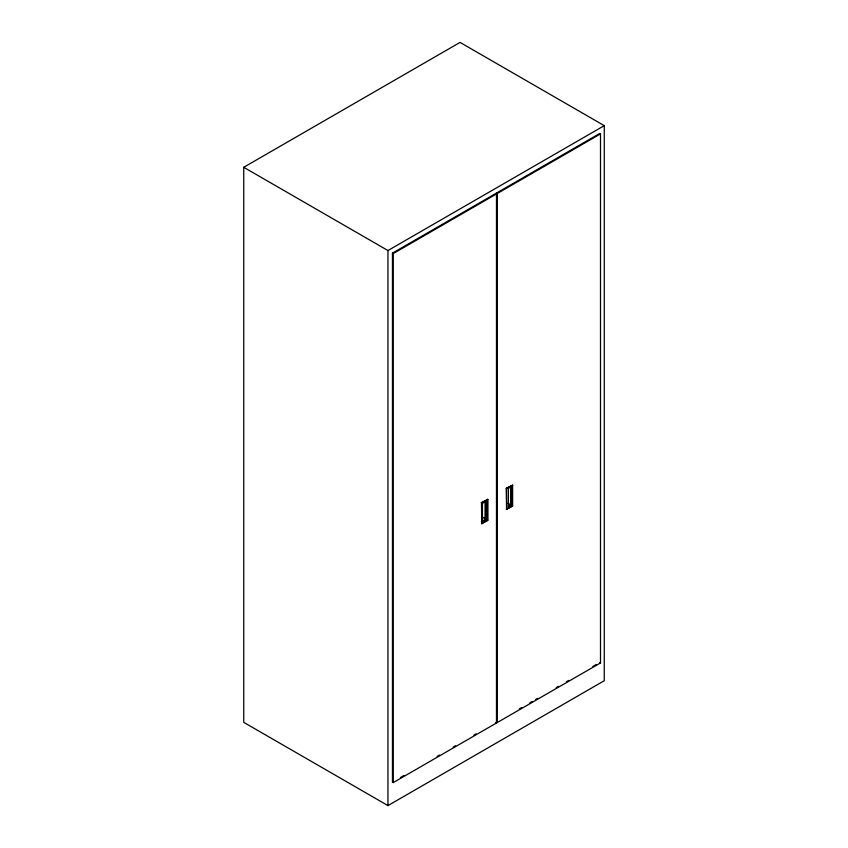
<?xml version="1.0" encoding="UTF-8"?>
<svg xmlns="http://www.w3.org/2000/svg" width="848" height="848" viewBox="0 0 848 848"><rect width="100%" height="100%" fill="white"/><g stroke="black" fill="none" stroke-linecap="round" stroke-linejoin="round"><path stroke-width="1.27" d="M243.736 167.289L460.051 42.4L604.264 125.652L604.264 680.711L387.949 805.6L243.736 722.348L243.736 167.289L387.949 250.542L604.264 125.652M496.483 722.994L393.207 782.619L392.454 782.185L392.454 253.149L599.748 133.465L600.501 133.899L600.501 662.935L497.235 722.56L495.73 722.56L496.483 722.994L496.483 193.959L495.73 193.524M392.454 253.149L393.207 253.584L496.483 193.959M496.483 193.09L497.235 193.524L600.501 133.899M481.463 502.705L487.844 499.451L487.844 520.269L481.834 523.735L481.463 502.705L487.844 499.451M506.245 488.395L512.627 485.141L512.627 505.959L506.616 509.425L506.245 488.395L512.627 485.141M481.304 502.673L482.427 503.32L486.18 501.157L486.18 520.237L482.427 522.4L481.304 521.753M508.397 488.342L511.779 486.392L511.779 505.472L508.397 507.422L508.397 488.342L507.274 487.695M482.236 521.213L485.056 519.58L486.18 520.237M508.397 506.118L510.644 504.825L510.644 485.745L511.779 486.392M481.463 523.523L487.844 520.269M506.245 509.213L512.627 505.959M400.489 777.542L403.934 775.56M437.208 756.342L439.497 755.017M453.267 747.067L455.567 745.742M473.926 735.142L476.216 733.817M519.432 708.875L521.721 707.55M529.756 702.918L532.056 701.593M535.491 699.6L537.791 698.275M556.15 687.675L558.44 686.35M566.475 681.718L568.775 680.393M592.869 666.475L596.314 664.493M507.994 503.288L511.779 505.472M486.18 501.157L485.056 500.5L485.056 519.58M482.141 516.983L485.342 518.817M599.748 662.5L600.501 662.935M506.616 488.607L506.616 509.425M497.235 193.524L497.235 722.56M487.462 499.239L487.462 520.047M482.427 503.32L482.427 522.4M481.834 502.917L481.834 523.735M393.207 253.584L393.207 782.619M387.949 250.542L387.949 805.6"/></g></svg>
